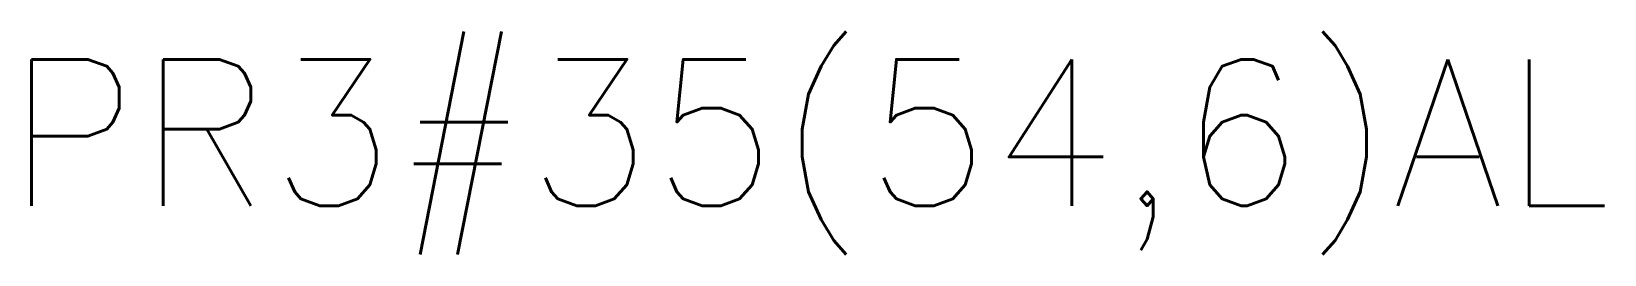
# Model space of a CAD drawing. Header units: millimetres. Extents: x 1.4 to 20.7, y 0.3 to 3.1.
import ezdxf

# ---------------------------------------------------------------- set-up
doc = ezdxf.new("R2010")
doc.units = ezdxf.units.MM
doc.styles.add('ROMANS', font='ROMANS.shx', dxfattribs={"height": 1.8})

msp = doc.modelspace()

# ---------------------------------------------------------------- texts
at = {"insert": (0, 2.743), "char_height": 1.8, "attachment_point": 1, "style": 'ROMANS'}
msp.add_mtext_dynamic_manual_height_columns('\\pxqc;PR3#35(54,6)AL', width=21.87514, gutter_width=9, heights=[0], dxfattribs=at)

doc.saveas('drawing.dxf')
